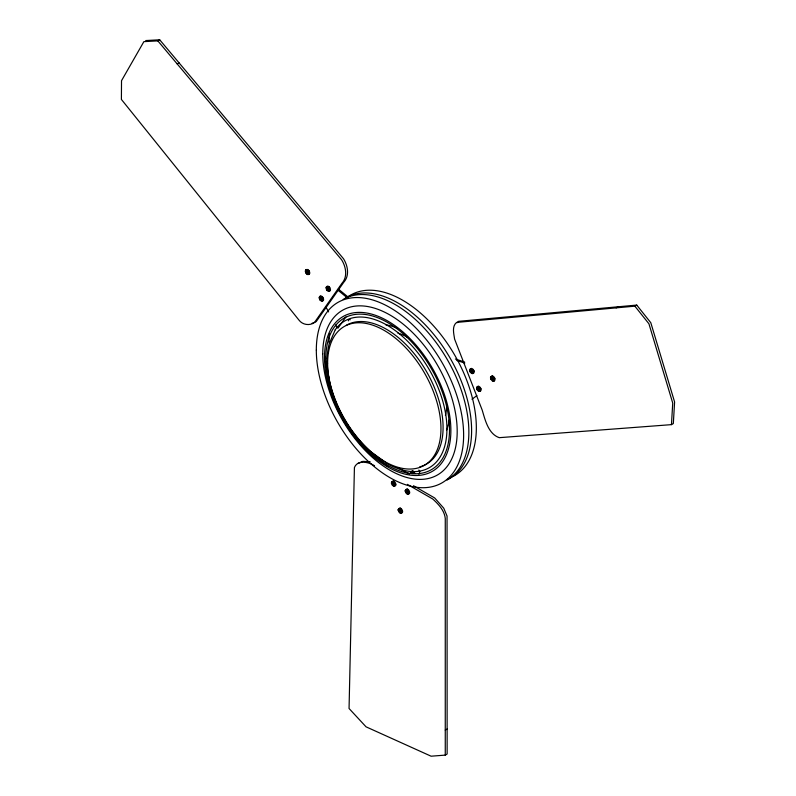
<?xml version="1.0" encoding="UTF-8"?>
<svg xmlns="http://www.w3.org/2000/svg" width="796" height="796" viewBox="0 0 796 796"><rect width="100%" height="100%" fill="white"/><g stroke="black" fill="none" stroke-linecap="round" stroke-linejoin="round"><path stroke-width="1.19" d="M671.456 424.636L672.729 403.075L648.929 323.793L634.88 306.161L456.605 322.42C451.66 326.43 453.859 333.703 454.596 339.086L482.207 410.119C485.112 419.83 488.336 434.009 499.291 437.671L671.456 424.636L673.326 423.562L674.6 401.99L650.8 322.718L636.75 305.087L458.476 321.345L457.113 322.738M306.082 270.222L305.256 271.207L305.943 273.187L307.336 271.774L306.171 269.884L308.739 270.56L307.594 272.411L308.848 273.963L309.515 273.575L308.072 274.7L306.54 273.923L307.923 272.511L309.176 274.063M308.848 273.963L308.321 271.376L308.987 270.998M319.902 296.779L319.067 297.764L319.763 299.744L321.146 298.331L319.992 296.44L322.549 297.117L321.405 298.968L322.659 300.52L323.325 300.132L322.082 298.58M322.659 300.52L322.131 297.943L322.798 297.555M326.788 286.938L325.962 287.913L326.649 289.903L328.042 288.48L326.887 286.59L329.445 287.276L328.3 289.117L329.554 290.669L330.221 290.281L328.778 291.416L327.246 290.63L328.629 289.217L329.882 290.769M323.325 300.132L321.882 301.256L320.35 300.48L321.743 299.067L322.987 300.619M329.554 290.669L329.027 288.092L329.693 287.704M395.672 484.973L391.433 482.515L392.279 481.52L393.881 481.381L393.552 482.077L394.995 484.575L395.672 484.187L394.836 485.958L393.552 486.197L393.542 481.291M402.438 511.977L398.199 509.51L399.045 508.525L400.657 508.385L400.328 509.072L401.771 511.569L402.438 511.181L401.612 512.952L400.328 513.191L400.308 508.296M409.482 492.943L405.254 490.485L406.099 489.49L407.701 489.361L407.373 490.047L408.816 492.545L409.482 492.157L408.656 493.928L407.373 494.167L407.363 489.261M412.716 471.123L412.716 472.784L412.049 473.172L410.607 472.336L411.452 471.351L413.054 471.212L413.403 473.182M418.945 474.207L419.731 471.869A1.124 0.647 60 0 0 419.751 471.351L418.885 470.028M305.943 273.187L307.336 271.774M305.754 270.123L306.43 269.735L305.754 270.123L307.007 271.675L307.724 270.65M308.39 270.262L307.007 271.675M307.594 272.411L308.321 271.376M306.54 273.923L307.923 272.511M319.763 299.744L321.146 298.331M319.564 296.679L320.241 296.291L319.564 296.679L320.818 298.231L321.534 297.207M326.649 289.903L328.042 288.48M326.46 286.839L327.136 286.451L326.46 286.839L327.713 288.381L328.43 287.356M322.211 296.818L320.818 298.231M329.106 286.968L327.713 288.381M321.405 298.968L322.131 297.943M328.3 289.117L329.027 288.092M327.246 290.63L328.629 289.217M338.24 327.843L345.872 316.957M357.951 463.451L362.867 461.372L370.12 461.73M471.958 399.234L476.894 395.602M471.003 368.647L469.899 369.284L469.809 371.006L471.72 370.498C470.396 369.473 471.988 367.692 470.924 368.976L471.64 370.837L473.809 370.767L471.988 371.712L472.705 373.573L473.381 373.185L472.655 371.324L471.988 371.712M492.824 379.234L493.5 378.846L494.216 380.697L493.55 381.085L492.824 379.234L494.654 378.279L492.485 378.349L491.759 376.498L492.435 376.11L490.734 376.797L490.485 377.742L490.644 378.518L492.565 378.02L490.644 378.518M477.928 386.448L476.824 387.085L476.734 388.806L478.645 388.309C477.321 387.284 478.913 385.503 477.849 386.786L478.565 388.637L480.734 388.567L478.913 389.523L479.63 391.373L480.306 390.995L479.58 389.135L478.913 389.523M157.837 40.875L341.633 259.814C345.962 266.7 347.892 276.809 341.882 283.366L314.36 322.639C309.495 325.912 302.55 324.897 298.988 320.121L121.4 99.43L121.519 80.694L143.877 41.641L157.837 40.875L159.707 39.8L343.504 258.74C347.832 265.625 349.762 275.724 343.753 282.291L316.231 321.554L314.878 322.28M177.16 63.889L179.03 62.804M320.35 300.48L321.017 300.092L320.43 299.356M469.809 371.006L472.068 371.384L473.132 373.334L473.232 371.603M471.64 370.837L473.56 370.339M472.784 373.244L471.521 373.463L470.147 371.881L470.814 371.493M470.147 371.881L472.068 371.384M472.705 373.573L473.381 373.185M492.485 378.349L494.406 377.851M493.629 380.757L492.366 380.986L490.993 379.403L492.903 378.896L493.968 380.846L494.077 379.115M490.993 379.403L492.903 378.896M616.134 307.863L618.004 306.778M476.734 388.806L478.645 388.309M478.565 388.637L480.486 388.14M479.709 391.045L478.446 391.274L477.073 389.692L478.993 389.184L480.058 391.135L480.157 389.403M477.073 389.692L478.993 389.184M493.55 381.085L494.216 380.697M479.63 391.373L480.306 390.995M634.88 306.161L636.75 305.087M391.433 482.515L392.1 482.127M393.542 485.411L392.279 485.271L391.433 483.301L392.1 482.913M410.607 472.336L411.273 471.958M393.542 482.963L392.876 483.341L392.876 481.68M411.273 472.744L410.637 473.292M412.726 473.57L412.726 471.899L413.403 471.511M391.433 483.301L392.876 484.137L393.542 483.749M394.229 484.137L393.552 484.525L394.995 485.361M393.552 486.197L394.229 485.809M405.254 490.485L405.92 490.097L405.254 491.271L406.099 493.241L408.05 493.779L407.373 494.167M407.363 490.933L406.686 491.321L406.686 489.649M406.696 493.769L406.696 492.107L408.04 491.321L409.482 492.157M408.04 492.107L407.373 492.495L408.816 493.331M398.199 509.51L398.876 509.132L398.199 510.306L399.045 512.276L400.995 512.803L400.328 513.191M400.308 509.957L399.642 510.345L399.642 508.684M399.642 512.803L399.642 511.132L400.995 510.355M400.995 511.141L400.328 511.53L401.771 512.355M445.262 730.091L447.133 729.017L447.044 516.047L443.76 508.196L434.686 497.968L413.482 485.729M374.538 465.75C369.065 462.108 357.504 459.421 354.419 467.531L349.056 708.5L366.051 726.828L431.094 756.2L445.262 755.115L447.133 754.031L447.133 729.017M312.102 323.236L313.505 322.848M472.655 371.324L473.909 371.215M493.5 378.846L494.744 378.727M479.58 389.135L480.834 389.015M145.738 40.556L159.707 39.8M337.832 327.992L337.196 327.693A1.124 0.647 60 0 1 336.808 327.176L335.633 324.997M470.924 368.976L472.894 370.717M491.759 376.498L493.729 378.239M477.849 386.786L479.819 388.528M455.392 359.006L464.655 362.08M456.665 360.379L464.764 363.066M407.373 484.356L432.815 499.052C438.467 504.246 444.437 510.445 445.262 518.445L445.262 755.115M405.254 491.271L406.696 492.107M398.199 510.306L399.642 511.132M338.35 289.038L347.892 296.868M338.25 290.421L347.802 298.261M327.325 289.515L327.912 290.251M307.206 273.535L306.619 272.799M412.726 471.899L413.323 472.426M326.121 287.316L327.375 288.868M327.962 289.605L329.216 291.157M305.415 270.61L306.669 272.162M307.256 272.899L308.51 274.451M319.226 297.167L320.48 298.719M321.067 299.455L322.32 301.007M491.659 379.015L491.321 378.13M477.739 389.304L477.401 388.418M326.231 307.535L328.579 311.893M491.172 376.548L491.898 378.408M492.236 379.284L492.963 381.145M470.327 369.036L471.053 370.886M471.391 371.772L472.118 373.623M477.252 386.836L477.978 388.697M478.316 389.572L479.043 391.433M412.049 471.511L412.049 473.172M392.876 484.137L392.876 485.799M343.136 299.415A104.157 60.138 60 0 1 447.292 359.553A104.157 60.138 60 0 1 447.292 479.819M387.841 466.436A104.157 60.138 60 0 1 372.787 453.431M329.395 379.513A104.157 60.138 60 0 1 326.818 368.976M326.559 367.712A104.157 60.138 60 0 1 325.484 361.374M325.156 358.857A104.157 60.138 60 0 1 324.868 356.359M345.882 297.833A104.157 60.138 60 0 1 451.581 360.697A104.157 60.138 60 0 1 446.815 479.889M346.35 325.275A80.137 46.267 60 0 1 429.512 377.065A80.137 46.267 60 0 1 419.721 466.844M409.462 473.889A104.157 60.138 60 0 1 398.647 467.869M329.037 342.768A104.157 60.138 60 0 1 329.464 333.872M348.568 296.361A104.157 60.138 60 0 1 454.765 355.215A104.157 60.138 60 0 1 452.635 476.615M397.98 333.245A54.755 31.611 60 0 1 408 337.504M446.705 405.851A54.755 31.611 60 0 1 445.402 415.383M385.841 324.858A66.516 38.397 60 0 1 397.105 328.141M449.233 419.9A66.516 38.397 60 0 1 446.596 430.089M400.766 510.793A1.045 0.597 60 0 1 400.398 509.848M400.497 509.48A1.045 0.597 60 0 1 400.766 509.321M399.124 510.644A2.647 1.532 60 0 1 400.099 508.097A2.647 1.532 60 0 1 402.587 511.191A2.647 1.532 60 0 1 400.746 512.664M400.746 511.659A1.423 0.826 60 0 1 400.239 511.211M399.871 510.574A1.423 0.826 60 0 1 399.731 509.918M400.239 509.201A1.423 0.826 60 0 1 401.254 509.778M401.622 510.415A1.423 0.826 60 0 1 401.622 511.589M412.209 470.914A2.647 1.532 60 0 1 414.776 473.182M412.278 473.401A1.423 0.826 60 0 1 412.437 472.088A1.423 0.826 60 0 1 413.651 472.605M395.105 483.699A1.045 0.597 60 0 1 394.736 484.217M392.1 482.416A2.647 1.532 60 0 1 393.98 481.331A2.647 1.532 60 0 1 395.851 484.575A2.647 1.532 60 0 1 393.98 485.66M394.478 484.794A1.423 0.826 60 0 1 392.965 482.913A1.423 0.826 60 0 1 394.478 482.774M394.846 483.421A1.423 0.826 60 0 1 394.846 484.585M407.821 491.769A1.045 0.597 60 0 1 407.542 491.301M407.542 490.445A1.045 0.597 60 0 1 407.811 490.296M408.826 492.037A1.045 0.597 60 0 1 408.557 492.197M406.169 491.61A2.647 1.532 60 0 1 407.154 489.062A2.647 1.532 60 0 1 409.642 492.157A2.647 1.532 60 0 1 407.791 493.629M407.791 492.634A1.423 0.826 60 0 1 406.786 490.883M407.293 490.167A1.423 0.826 60 0 1 408.298 490.754M408.666 491.391A1.423 0.826 60 0 1 408.666 492.555M491.251 377.304A2.647 1.532 60 0 1 493.122 376.21A2.647 1.532 60 0 1 494.993 379.463A2.647 1.532 60 0 1 493.122 380.548M493.122 377.214A1.423 0.826 60 0 1 494.137 378.956A1.423 0.826 60 0 1 493.122 379.543M492.615 379.095A1.423 0.826 60 0 1 492.117 377.801M479.6 389.294A1.045 0.597 60 0 1 479.232 388.965M477.331 387.592A2.647 1.532 60 0 1 479.202 386.498A2.647 1.532 60 0 1 481.082 389.751A2.647 1.532 60 0 1 479.212 390.836M479.709 389.97A1.423 0.826 60 0 1 478.197 388.09M478.336 387.582A1.423 0.826 60 0 1 478.704 387.363M479.709 387.95A1.423 0.826 60 0 1 480.078 389.751M473.312 370.578A1.045 0.597 60 0 1 473.411 371.065M470.406 369.782A2.647 1.532 60 0 1 472.277 368.697A2.647 1.532 60 0 1 474.157 371.941A2.647 1.532 60 0 1 472.287 373.025M471.351 372.2A2.647 1.532 60 0 1 470.655 371.006M473.152 371.951A1.423 0.826 60 0 1 472.018 371.841A1.423 0.826 60 0 1 471.272 370.279M471.411 369.772A1.423 0.826 60 0 1 471.779 369.563M472.277 369.692A1.423 0.826 60 0 1 473.292 371.443M307.644 271.675A1.045 0.597 60 0 1 307.545 271.197M306.957 273.177A2.647 1.532 60 0 1 306.271 271.993M306.022 270.769A2.647 1.532 60 0 1 308.828 270.511A2.647 1.532 60 0 1 308.828 274.262M308.4 273.147A1.423 0.826 60 0 1 306.878 271.267M307.893 270.68A1.423 0.826 60 0 1 308.768 271.764M328.35 288.391A1.045 0.597 60 0 1 328.25 287.903M327.663 289.893A2.647 1.532 60 0 1 326.977 288.709M326.728 287.475A2.647 1.532 60 0 1 329.534 287.217A2.647 1.532 60 0 1 329.534 290.968M329.106 289.853A1.423 0.826 60 0 1 327.594 287.973M328.599 287.386A1.423 0.826 60 0 1 329.474 288.48M322.738 298.968A1.045 0.597 60 0 1 322.46 299.127M319.833 297.326A2.647 1.532 60 0 1 321.703 296.241A2.647 1.532 60 0 1 323.584 299.485A2.647 1.532 60 0 1 321.703 300.57M321.196 297.107A1.423 0.826 60 0 1 322.698 298.779A1.423 0.826 60 0 1 321.534 299.455A1.423 0.826 60 0 1 320.828 297.316M348.379 320.848A2.647 1.532 60 0 1 350.25 319.763M335.215 329.813L329.176 343.912A83.809 48.387 60 0 0 371.085 451.919L387.055 463.431A84.665 48.874 60 0 0 438.904 389.682A84.665 48.874 60 0 0 335.215 329.813M325.863 358.24A87.441 50.486 60 0 0 418.606 473.62A87.441 50.486 60 0 0 418.606 349.961A87.441 50.486 60 0 0 325.863 358.24M324.509 357.464A89.351 51.591 60 0 0 419.283 475.361A89.351 51.591 60 0 0 419.283 348.996A89.351 51.591 60 0 0 324.509 357.464M322.758 353.822A95.052 54.884 60 0 0 423.581 479.242A95.052 54.884 60 0 0 423.581 344.807A95.052 54.884 60 0 0 322.758 353.822M316.32 350.101A104.157 60.138 60 0 0 426.795 487.54A104.157 60.138 60 0 0 426.795 340.23A104.157 60.138 60 0 0 316.32 350.101M327.634 363.185A80.137 46.267 60 0 0 412.626 468.924A80.137 46.267 60 0 0 412.626 355.593A80.137 46.267 60 0 0 327.634 363.185"/></g></svg>
